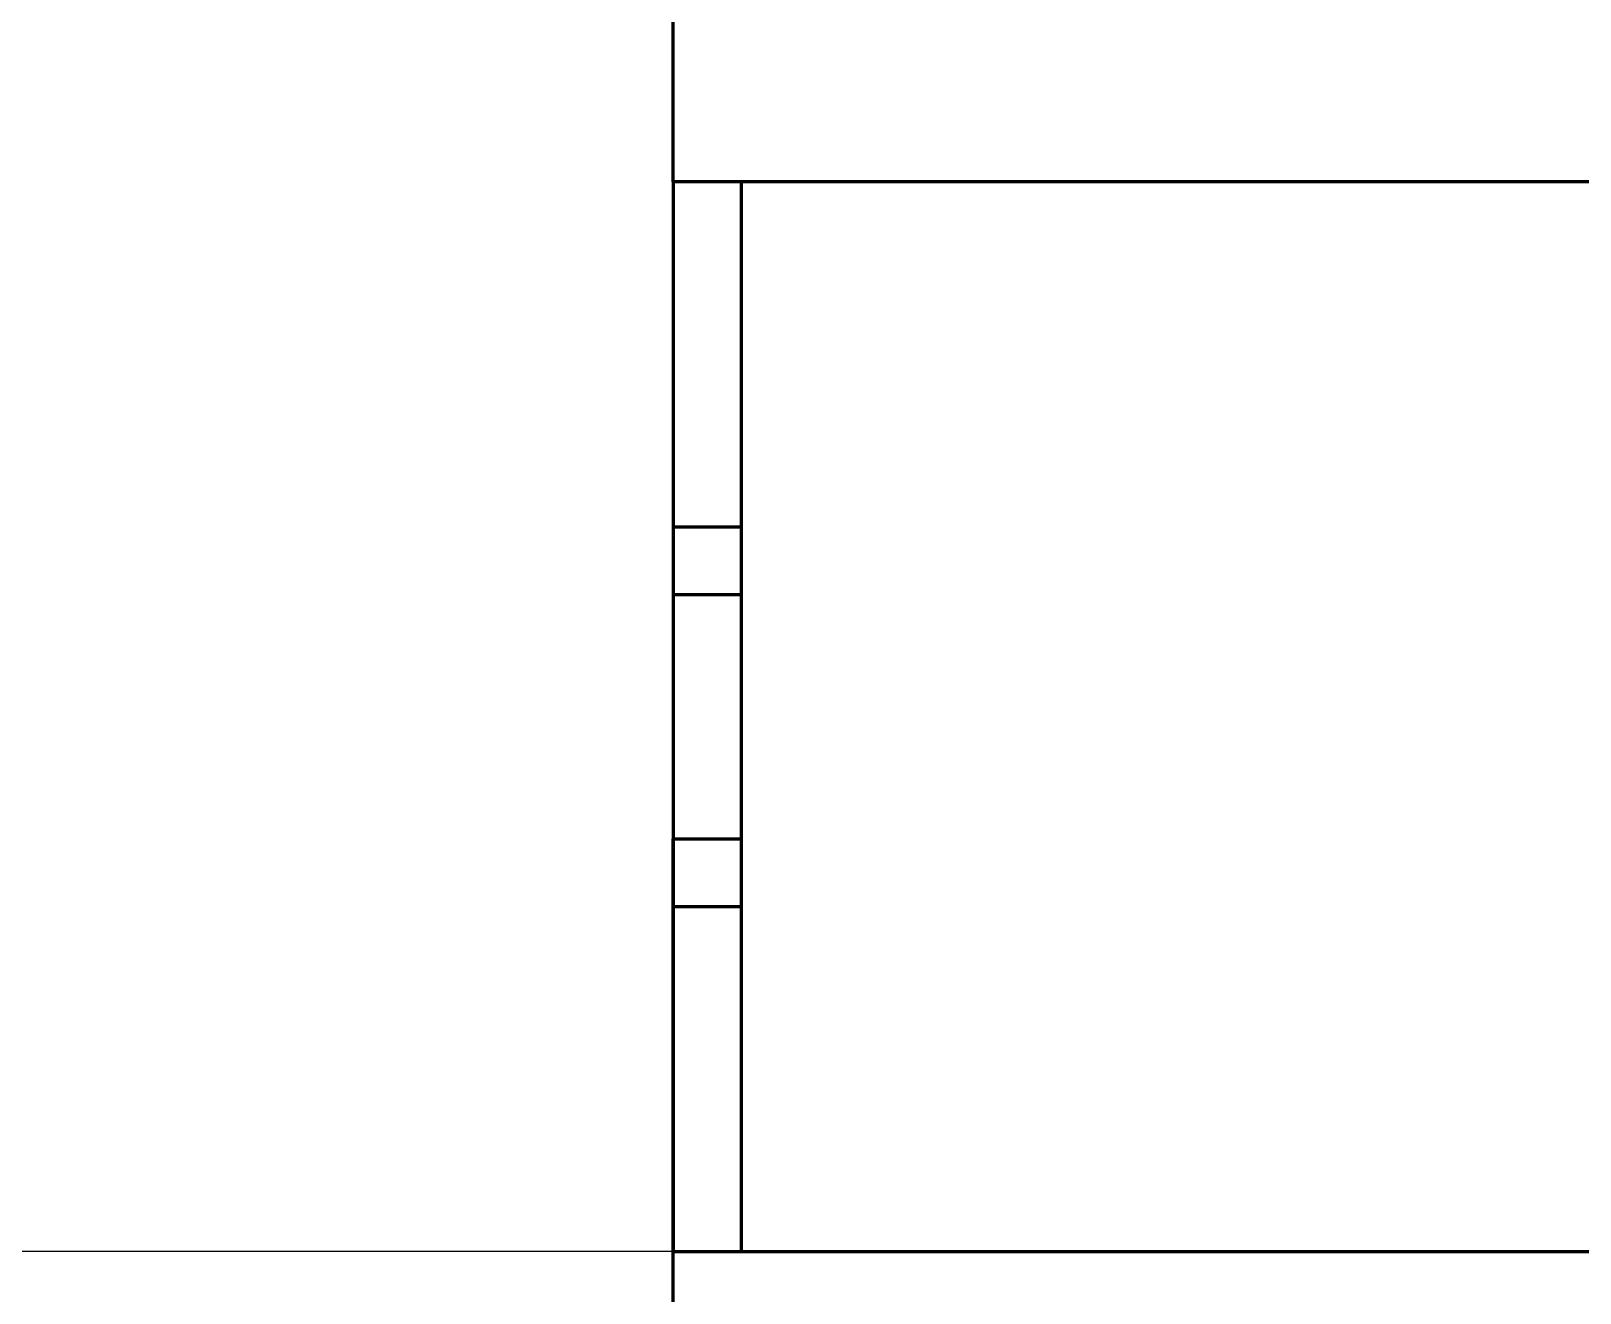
# Model space of a CAD drawing. Header units: metres. Extents: x 244.4 to 340.3, y -4.1 to 64.3.
# Drawn here: x 303.605 to 305.487, y 42.162 to 43.696 of the extents above; entities that cross this region are included whole.
import ezdxf

# ---------------------------------------------------------------- set-up
doc = ezdxf.new("R2010")
doc.units = ezdxf.units.M
doc.layers.add('A-WALL', color=6, linetype='Continuous', lineweight=60)
doc.layers.add('Edges', color=7, linetype='Continuous')

msp = doc.modelspace()

# ---------------------------------------------------------------- linework, layer by layer
at = {"layer": 'A-WALL'}
for p, q in [((304.3854, 43.5123), (304.3854, 43.8123)), ((305.5054, 43.5123), (304.3854, 43.5123)), ((304.3854, 43.5123), (304.3854, 43.0932)), ((304.4682, 43.5123), (304.4682, 42.2123)), ((304.3854, 43.0932), (304.3854, 43.0104)), ((304.3854, 43.0932), (304.4682, 43.0932)), ((304.3854, 43.0104), (304.3854, 42.7141)), ((304.4682, 43.0104), (304.3854, 43.0104)), ((304.3854, 41.9123), (304.3854, 42.7141)), ((304.3854, 42.7141), (304.3854, 42.6313)), ((304.3854, 42.7141), (304.4682, 42.7141)), ((304.3854, 42.6313), (304.3854, 42.2123)), ((304.4682, 42.6313), (304.3854, 42.6313)), ((304.3854, 42.2123), (305.5054, 42.2123))]:
    msp.add_line(p, q, dxfattribs=at)
at = {"layer": 'Edges'}
for q in [(298.4586, 42.2123), (298.6086, 42.2123)]:
    msp.add_line((304.3854, 42.2123), q, dxfattribs=at)

doc.saveas('drawing.dxf')
